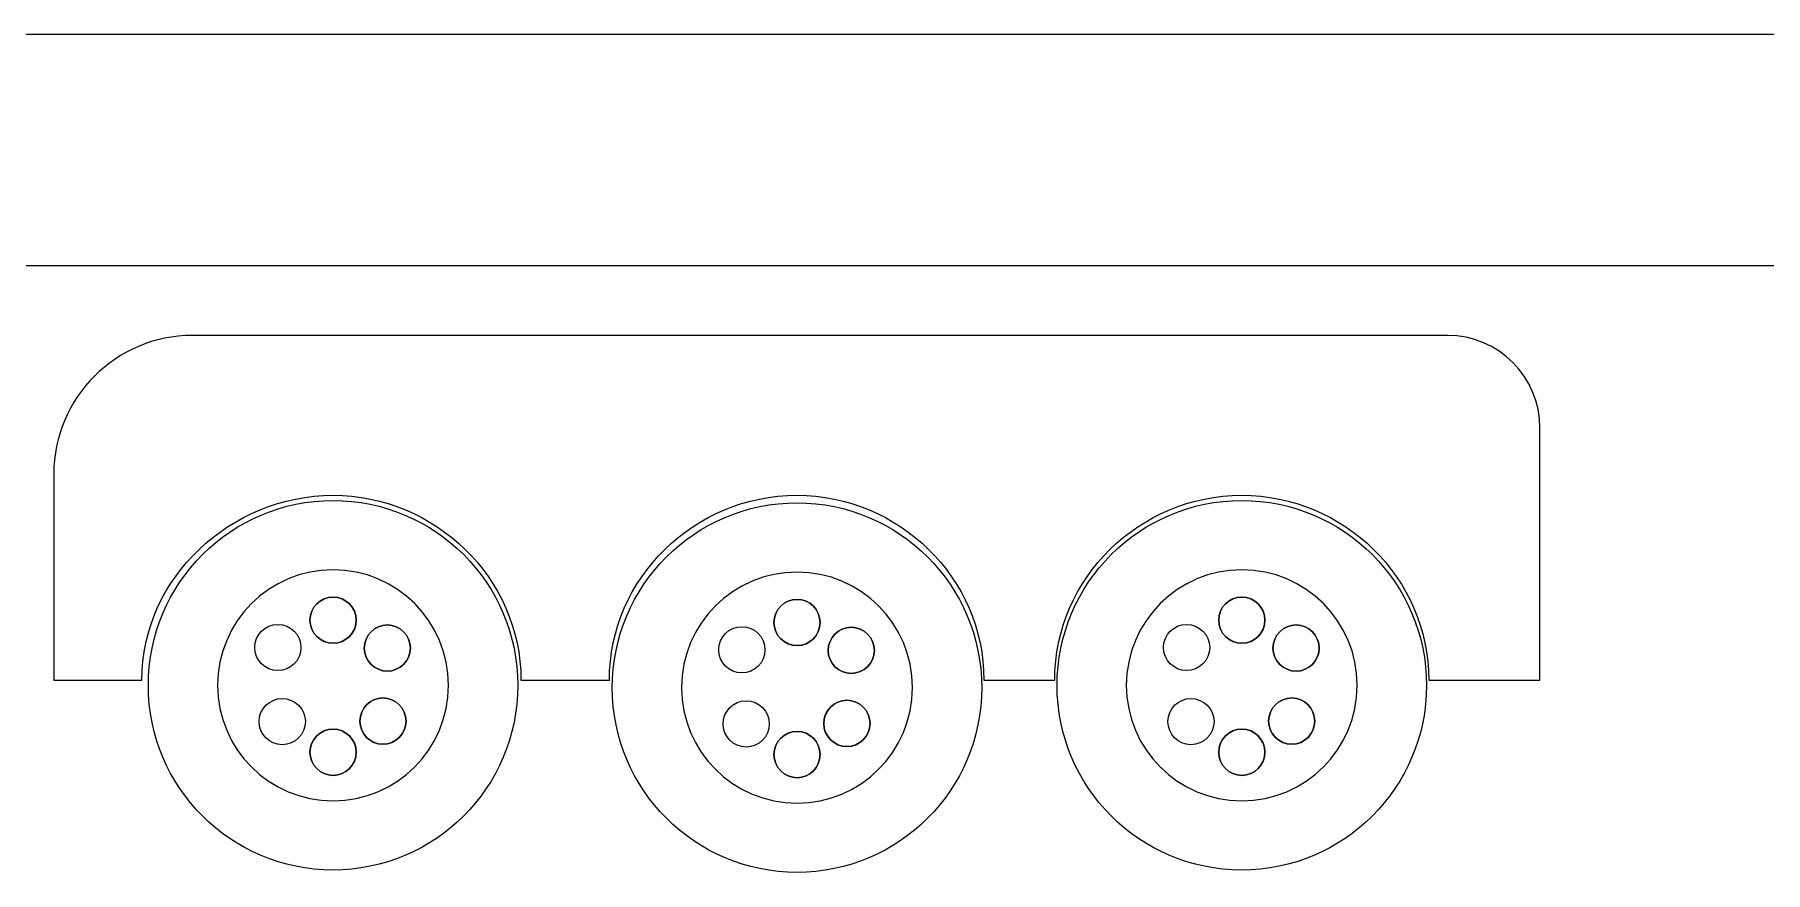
# Model space of a CAD drawing. Header units: millimetres. Extents: x -2444 to 3336, y -980 to 1690.
# Drawn here: x -229.6 to 145.2, y -151.4 to 30 of the extents above; entities that cross this region are included whole.
import ezdxf

# ---------------------------------------------------------------- set-up
doc = ezdxf.new("R2010")
doc.units = ezdxf.units.MM
doc.header["$MEASUREMENT"] = 0
doc.layers.add('Camada 1', color=7, linetype='Continuous')

msp = doc.modelspace()

# ---------------------------------------------------------------- linework, layer by layer
at = {"layer": 'Camada 1', "color": 250, "lineweight": 9}
msp.add_lwpolyline([(-586.2757, -20), (444.3243, -20), (444.3243, 30), (-586.2757, 30), (-586.2757, -20)], close=True, dxfattribs=at)
for centre, major_axis, ratio in [((-164.9381, -110.8548), (0, 40), 0.9999975), ((31.8361, -110.8548), (0, 40), 0.9999975), ((-64.4723, -111.3548), (0, 40), 0.9999975), ((-164.9382, -96.7548), (0, 5), 1), ((-64.4724, -97.2548), (0, 5), 1), ((31.836, -96.7548), (0, 5), 1), ((-176.8826, -102.6728), (0, 5), 1), ((-153.1866, -102.791), (0, 5), 1), ((-76.4168, -103.1728), (0, 5), 1), ((-52.7208, -103.291), (0, 5), 1), ((19.8916, -102.6728), (0, 5), 1), ((43.5876, -102.791), (0, 5), 1), ((-175.9408, -118.7212), (0, 5), 1), ((-154.1284, -118.603), (0, 5), 1), ((-75.475, -119.2212), (0, 5), 1), ((-53.6626, -119.103), (0, 5), 1), ((20.8334, -118.7212), (0, 5), 1), ((42.6458, -118.603), (0, 5), 1), ((-164.9382, -125.3548), (0, 5), 1), ((-64.4724, -125.8548), (0, 5), 1), ((31.836, -125.3548), (0, 5), 1)]:
    msp.add_ellipse(centre, major_axis=major_axis, ratio=ratio, dxfattribs=at)
for points, knots in [([(-195.4057, -35.1115), (-195.4057, -35.1115), (76.389, -35.1115), (76.389, -35.1115), (76.389, -35.1115), (87.389, -35.1115), (96.389, -44.1115), (96.389, -55.1115), (96.389, -55.1115), (96.389, -55.1115), (96.389, -109.7255), (96.389, -109.7255), (96.389, -109.7255), (96.389, -109.7255), (72.3342, -109.7255), (72.3342, -109.7255), (72.3342, -109.7255), (72.3342, -87.6342), (53.9256, -69.7255), (31.8343, -69.7255), (31.8343, -69.7255), (9.743, -69.7255), (-8.6658, -87.6342), (-8.6658, -109.7255), (-8.6658, -109.7255), (-8.6658, -109.7255), (-24.0083, -109.7255), (-24.0083, -109.7255), (-24.0083, -109.7255), (-24.0083, -87.6342), (-42.4169, -69.7255), (-64.5082, -69.7255), (-64.5082, -69.7255), (-86.5995, -69.7255), (-105.1083, -87.6342), (-105.1083, -109.7255), (-105.1083, -109.7255), (-105.1083, -109.7255), (-124.257, -109.7255), (-124.257, -109.7255), (-124.257, -109.7255), (-124.257, -87.6342), (-142.8656, -69.7255), (-164.9569, -69.7255), (-164.9569, -69.7255), (-187.0482, -69.7255), (-206.357, -87.6342), (-206.357, -109.7255), (-206.357, -109.7255), (-206.357, -109.7255), (-225.4057, -109.7255), (-225.4057, -109.7255), (-225.4057, -109.7255), (-225.4057, -109.7255), (-225.4057, -65.1115), (-225.4057, -65.1115), (-225.4057, -65.1115), (-225.4057, -48.6115), (-211.9057, -35.1115), (-195.4057, -35.1115)], [0, 0, 0, 0, 0.0625, 0.0625, 0.0625, 0.0625, 0.125, 0.125, 0.125, 0.125, 0.1875, 0.1875, 0.1875, 0.1875, 0.25, 0.25, 0.25, 0.25, 0.3125, 0.3125, 0.3125, 0.3125, 0.375, 0.375, 0.375, 0.375, 0.4375, 0.4375, 0.4375, 0.4375, 0.5, 0.5, 0.5, 0.5, 0.5625, 0.5625, 0.5625, 0.5625, 0.625, 0.625, 0.625, 0.625, 0.6875, 0.6875, 0.6875, 0.6875, 0.75, 0.75, 0.75, 0.75, 0.8125, 0.8125, 0.8125, 0.8125, 0.875, 0.875, 0.875, 0.875, 1, 1, 1, 1]), ([(-164.9381, -135.8548), (-178.7452, -135.8548), (-189.9382, -124.6619), (-189.9382, -110.8548), (-189.9382, -110.8548), (-189.9382, -97.0477), (-178.7452, -85.8548), (-164.9381, -85.8548), (-164.9381, -85.8548), (-151.1311, -85.8548), (-139.9382, -97.0477), (-139.9382, -110.8548), (-139.9382, -110.8548), (-139.9382, -124.6619), (-151.1311, -135.8548), (-164.9381, -135.8548)], [0, 0, 0, 0, 0.2, 0.2, 0.2, 0.2, 0.4, 0.4, 0.4, 0.4, 0.6, 0.6, 0.6, 0.6, 1, 1, 1, 1]), ([(31.8361, -135.8548), (18.029, -135.8548), (6.836, -124.6619), (6.836, -110.8548), (6.836, -110.8548), (6.836, -97.0477), (18.029, -85.8548), (31.8361, -85.8548), (31.8361, -85.8548), (45.6431, -85.8548), (56.836, -97.0477), (56.836, -110.8548), (56.836, -110.8548), (56.836, -124.6619), (45.6431, -135.8548), (31.8361, -135.8548)], [0, 0, 0, 0, 0.2, 0.2, 0.2, 0.2, 0.4, 0.4, 0.4, 0.4, 0.6, 0.6, 0.6, 0.6, 1, 1, 1, 1]), ([(-64.4723, -136.3548), (-78.2794, -136.3548), (-89.4724, -125.1619), (-89.4724, -111.3548), (-89.4724, -111.3548), (-89.4724, -97.5477), (-78.2794, -86.3548), (-64.4723, -86.3548), (-64.4723, -86.3548), (-50.6653, -86.3548), (-39.4724, -97.5477), (-39.4724, -111.3548), (-39.4724, -111.3548), (-39.4724, -125.1619), (-50.6653, -136.3548), (-64.4723, -136.3548)], [0, 0, 0, 0, 0.2, 0.2, 0.2, 0.2, 0.4, 0.4, 0.4, 0.4, 0.6, 0.6, 0.6, 0.6, 1, 1, 1, 1]), ([(-164.9382, -101.7548), (-167.6996, -101.7548), (-169.9382, -99.5162), (-169.9382, -96.7548), (-169.9382, -96.7548), (-169.9382, -93.9934), (-167.6996, -91.7548), (-164.9382, -91.7548), (-164.9382, -91.7548), (-162.1768, -91.7548), (-159.9382, -93.9934), (-159.9382, -96.7548), (-159.9382, -96.7548), (-159.9382, -99.5162), (-162.1768, -101.7548), (-164.9382, -101.7548)], [0, 0, 0, 0, 0.2, 0.2, 0.2, 0.2, 0.4, 0.4, 0.4, 0.4, 0.6, 0.6, 0.6, 0.6, 1, 1, 1, 1]), ([(-64.4724, -102.2548), (-67.2338, -102.2548), (-69.4724, -100.0162), (-69.4724, -97.2548), (-69.4724, -97.2548), (-69.4724, -94.4934), (-67.2338, -92.2548), (-64.4724, -92.2548), (-64.4724, -92.2548), (-61.711, -92.2548), (-59.4724, -94.4934), (-59.4724, -97.2548), (-59.4724, -97.2548), (-59.4724, -100.0162), (-61.711, -102.2548), (-64.4724, -102.2548)], [0, 0, 0, 0, 0.2, 0.2, 0.2, 0.2, 0.4, 0.4, 0.4, 0.4, 0.6, 0.6, 0.6, 0.6, 1, 1, 1, 1]), ([(31.836, -101.7548), (29.0746, -101.7548), (26.836, -99.5162), (26.836, -96.7548), (26.836, -96.7548), (26.836, -93.9934), (29.0746, -91.7548), (31.836, -91.7548), (31.836, -91.7548), (34.5974, -91.7548), (36.836, -93.9934), (36.836, -96.7548), (36.836, -96.7548), (36.836, -99.5162), (34.5974, -101.7548), (31.836, -101.7548)], [0, 0, 0, 0, 0.2, 0.2, 0.2, 0.2, 0.4, 0.4, 0.4, 0.4, 0.6, 0.6, 0.6, 0.6, 1, 1, 1, 1]), ([(-176.8826, -107.6728), (-174.1212, -107.6728), (-171.8826, -105.4342), (-171.8826, -102.6728), (-171.8826, -102.6728), (-171.8826, -99.9114), (-174.1212, -97.6728), (-176.8826, -97.6728), (-176.8826, -97.6728), (-179.644, -97.6728), (-181.8826, -99.9114), (-181.8826, -102.6728), (-181.8826, -102.6728), (-181.8826, -105.4342), (-179.644, -107.6728), (-176.8826, -107.6728)], [0, 0, 0, 0, 0.2, 0.2, 0.2, 0.2, 0.4, 0.4, 0.4, 0.4, 0.6, 0.6, 0.6, 0.6, 1, 1, 1, 1]), ([(-153.1866, -107.791), (-155.948, -107.791), (-158.1866, -105.5524), (-158.1866, -102.791), (-158.1866, -102.791), (-158.1866, -100.0296), (-155.948, -97.791), (-153.1866, -97.791), (-153.1866, -97.791), (-150.4252, -97.791), (-148.1866, -100.0296), (-148.1866, -102.791), (-148.1866, -102.791), (-148.1866, -105.5524), (-150.4252, -107.791), (-153.1866, -107.791)], [0, 0, 0, 0, 0.2, 0.2, 0.2, 0.2, 0.4, 0.4, 0.4, 0.4, 0.6, 0.6, 0.6, 0.6, 1, 1, 1, 1]), ([(-76.4168, -108.1728), (-73.6554, -108.1728), (-71.4168, -105.9342), (-71.4168, -103.1728), (-71.4168, -103.1728), (-71.4168, -100.4114), (-73.6554, -98.1728), (-76.4168, -98.1728), (-76.4168, -98.1728), (-79.1782, -98.1728), (-81.4168, -100.4114), (-81.4168, -103.1728), (-81.4168, -103.1728), (-81.4168, -105.9342), (-79.1782, -108.1728), (-76.4168, -108.1728)], [0, 0, 0, 0, 0.2, 0.2, 0.2, 0.2, 0.4, 0.4, 0.4, 0.4, 0.6, 0.6, 0.6, 0.6, 1, 1, 1, 1]), ([(-52.7208, -108.291), (-55.4822, -108.291), (-57.7208, -106.0524), (-57.7208, -103.291), (-57.7208, -103.291), (-57.7208, -100.5296), (-55.4822, -98.291), (-52.7208, -98.291), (-52.7208, -98.291), (-49.9594, -98.291), (-47.7208, -100.5296), (-47.7208, -103.291), (-47.7208, -103.291), (-47.7208, -106.0524), (-49.9594, -108.291), (-52.7208, -108.291)], [0, 0, 0, 0, 0.2, 0.2, 0.2, 0.2, 0.4, 0.4, 0.4, 0.4, 0.6, 0.6, 0.6, 0.6, 1, 1, 1, 1]), ([(19.8916, -107.6728), (22.653, -107.6728), (24.8916, -105.4342), (24.8916, -102.6728), (24.8916, -102.6728), (24.8916, -99.9114), (22.653, -97.6728), (19.8916, -97.6728), (19.8916, -97.6728), (17.1302, -97.6728), (14.8916, -99.9114), (14.8916, -102.6728), (14.8916, -102.6728), (14.8916, -105.4342), (17.1302, -107.6728), (19.8916, -107.6728)], [0, 0, 0, 0, 0.2, 0.2, 0.2, 0.2, 0.4, 0.4, 0.4, 0.4, 0.6, 0.6, 0.6, 0.6, 1, 1, 1, 1]), ([(43.5876, -107.791), (40.8262, -107.791), (38.5876, -105.5524), (38.5876, -102.791), (38.5876, -102.791), (38.5876, -100.0296), (40.8262, -97.791), (43.5876, -97.791), (43.5876, -97.791), (46.349, -97.791), (48.5876, -100.0296), (48.5876, -102.791), (48.5876, -102.791), (48.5876, -105.5524), (46.349, -107.791), (43.5876, -107.791)], [0, 0, 0, 0, 0.2, 0.2, 0.2, 0.2, 0.4, 0.4, 0.4, 0.4, 0.6, 0.6, 0.6, 0.6, 1, 1, 1, 1]), ([(-175.9408, -113.7212), (-178.7022, -113.7212), (-180.9408, -115.9598), (-180.9408, -118.7212), (-180.9408, -118.7212), (-180.9408, -121.4826), (-178.7022, -123.7212), (-175.9408, -123.7212), (-175.9408, -123.7212), (-173.1794, -123.7212), (-170.9408, -121.4826), (-170.9408, -118.7212), (-170.9408, -118.7212), (-170.9408, -115.9598), (-173.1794, -113.7212), (-175.9408, -113.7212)], [0, 0, 0, 0, 0.2, 0.2, 0.2, 0.2, 0.4, 0.4, 0.4, 0.4, 0.6, 0.6, 0.6, 0.6, 1, 1, 1, 1]), ([(-154.1284, -113.603), (-151.367, -113.603), (-149.1284, -115.8416), (-149.1284, -118.603), (-149.1284, -118.603), (-149.1284, -121.3644), (-151.367, -123.603), (-154.1284, -123.603), (-154.1284, -123.603), (-156.8898, -123.603), (-159.1284, -121.3644), (-159.1284, -118.603), (-159.1284, -118.603), (-159.1284, -115.8416), (-156.8898, -113.603), (-154.1284, -113.603)], [0, 0, 0, 0, 0.2, 0.2, 0.2, 0.2, 0.4, 0.4, 0.4, 0.4, 0.6, 0.6, 0.6, 0.6, 1, 1, 1, 1]), ([(-75.475, -114.2212), (-78.2364, -114.2212), (-80.475, -116.4598), (-80.475, -119.2212), (-80.475, -119.2212), (-80.475, -121.9826), (-78.2364, -124.2212), (-75.475, -124.2212), (-75.475, -124.2212), (-72.7136, -124.2212), (-70.475, -121.9826), (-70.475, -119.2212), (-70.475, -119.2212), (-70.475, -116.4598), (-72.7136, -114.2212), (-75.475, -114.2212)], [0, 0, 0, 0, 0.2, 0.2, 0.2, 0.2, 0.4, 0.4, 0.4, 0.4, 0.6, 0.6, 0.6, 0.6, 1, 1, 1, 1]), ([(-53.6626, -114.103), (-50.9012, -114.103), (-48.6626, -116.3416), (-48.6626, -119.103), (-48.6626, -119.103), (-48.6626, -121.8644), (-50.9012, -124.103), (-53.6626, -124.103), (-53.6626, -124.103), (-56.424, -124.103), (-58.6626, -121.8644), (-58.6626, -119.103), (-58.6626, -119.103), (-58.6626, -116.3416), (-56.424, -114.103), (-53.6626, -114.103)], [0, 0, 0, 0, 0.2, 0.2, 0.2, 0.2, 0.4, 0.4, 0.4, 0.4, 0.6, 0.6, 0.6, 0.6, 1, 1, 1, 1]), ([(20.8334, -113.7212), (18.072, -113.7212), (15.8334, -115.9598), (15.8334, -118.7212), (15.8334, -118.7212), (15.8334, -121.4826), (18.072, -123.7212), (20.8334, -123.7212), (20.8334, -123.7212), (23.5948, -123.7212), (25.8334, -121.4826), (25.8334, -118.7212), (25.8334, -118.7212), (25.8334, -115.9598), (23.5948, -113.7212), (20.8334, -113.7212)], [0, 0, 0, 0, 0.2, 0.2, 0.2, 0.2, 0.4, 0.4, 0.4, 0.4, 0.6, 0.6, 0.6, 0.6, 1, 1, 1, 1]), ([(42.6458, -113.603), (45.4072, -113.603), (47.6458, -115.8416), (47.6458, -118.603), (47.6458, -118.603), (47.6458, -121.3644), (45.4072, -123.603), (42.6458, -123.603), (42.6458, -123.603), (39.8844, -123.603), (37.6458, -121.3644), (37.6458, -118.603), (37.6458, -118.603), (37.6458, -115.8416), (39.8844, -113.603), (42.6458, -113.603)], [0, 0, 0, 0, 0.2, 0.2, 0.2, 0.2, 0.4, 0.4, 0.4, 0.4, 0.6, 0.6, 0.6, 0.6, 1, 1, 1, 1]), ([(-164.9382, -130.3548), (-167.6996, -130.3548), (-169.9382, -128.1162), (-169.9382, -125.3548), (-169.9382, -125.3548), (-169.9382, -122.5934), (-167.6996, -120.3548), (-164.9382, -120.3548), (-164.9382, -120.3548), (-162.1768, -120.3548), (-159.9382, -122.5934), (-159.9382, -125.3548), (-159.9382, -125.3548), (-159.9382, -128.1162), (-162.1768, -130.3548), (-164.9382, -130.3548)], [0, 0, 0, 0, 0.2, 0.2, 0.2, 0.2, 0.4, 0.4, 0.4, 0.4, 0.6, 0.6, 0.6, 0.6, 1, 1, 1, 1]), ([(-64.4724, -130.8548), (-67.2338, -130.8548), (-69.4724, -128.6162), (-69.4724, -125.8548), (-69.4724, -125.8548), (-69.4724, -123.0934), (-67.2338, -120.8548), (-64.4724, -120.8548), (-64.4724, -120.8548), (-61.711, -120.8548), (-59.4724, -123.0934), (-59.4724, -125.8548), (-59.4724, -125.8548), (-59.4724, -128.6162), (-61.711, -130.8548), (-64.4724, -130.8548)], [0, 0, 0, 0, 0.2, 0.2, 0.2, 0.2, 0.4, 0.4, 0.4, 0.4, 0.6, 0.6, 0.6, 0.6, 1, 1, 1, 1]), ([(31.836, -130.3548), (29.0746, -130.3548), (26.836, -128.1162), (26.836, -125.3548), (26.836, -125.3548), (26.836, -122.5934), (29.0746, -120.3548), (31.836, -120.3548), (31.836, -120.3548), (34.5974, -120.3548), (36.836, -122.5934), (36.836, -125.3548), (36.836, -125.3548), (36.836, -128.1162), (34.5974, -130.3548), (31.836, -130.3548)], [0, 0, 0, 0, 0.2, 0.2, 0.2, 0.2, 0.4, 0.4, 0.4, 0.4, 0.6, 0.6, 0.6, 0.6, 1, 1, 1, 1])]:
    msp.add_open_spline(points, degree=3, knots=knots, dxfattribs=at)

doc.saveas('drawing.dxf')
